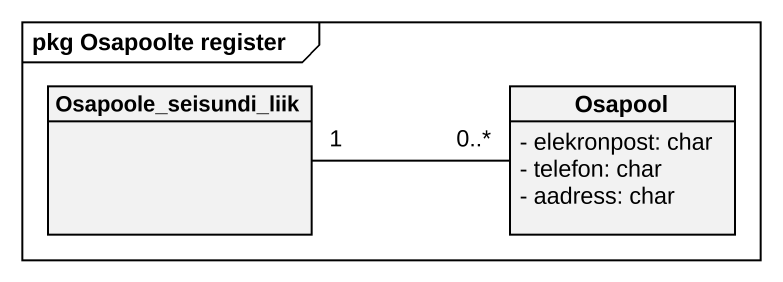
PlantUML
@startuml
mainframe pkg Osapoolte register
hide circle
hide empty members
skinparam classAttributeIconSize 0
class Osapoole_seisundi_liik
class Osapool {
  - elekronpost: char
  - telefon: char
  - aadress: char
}
Osapoole_seisundi_liik "1" -right- "0..*" Osapool
@enduml
